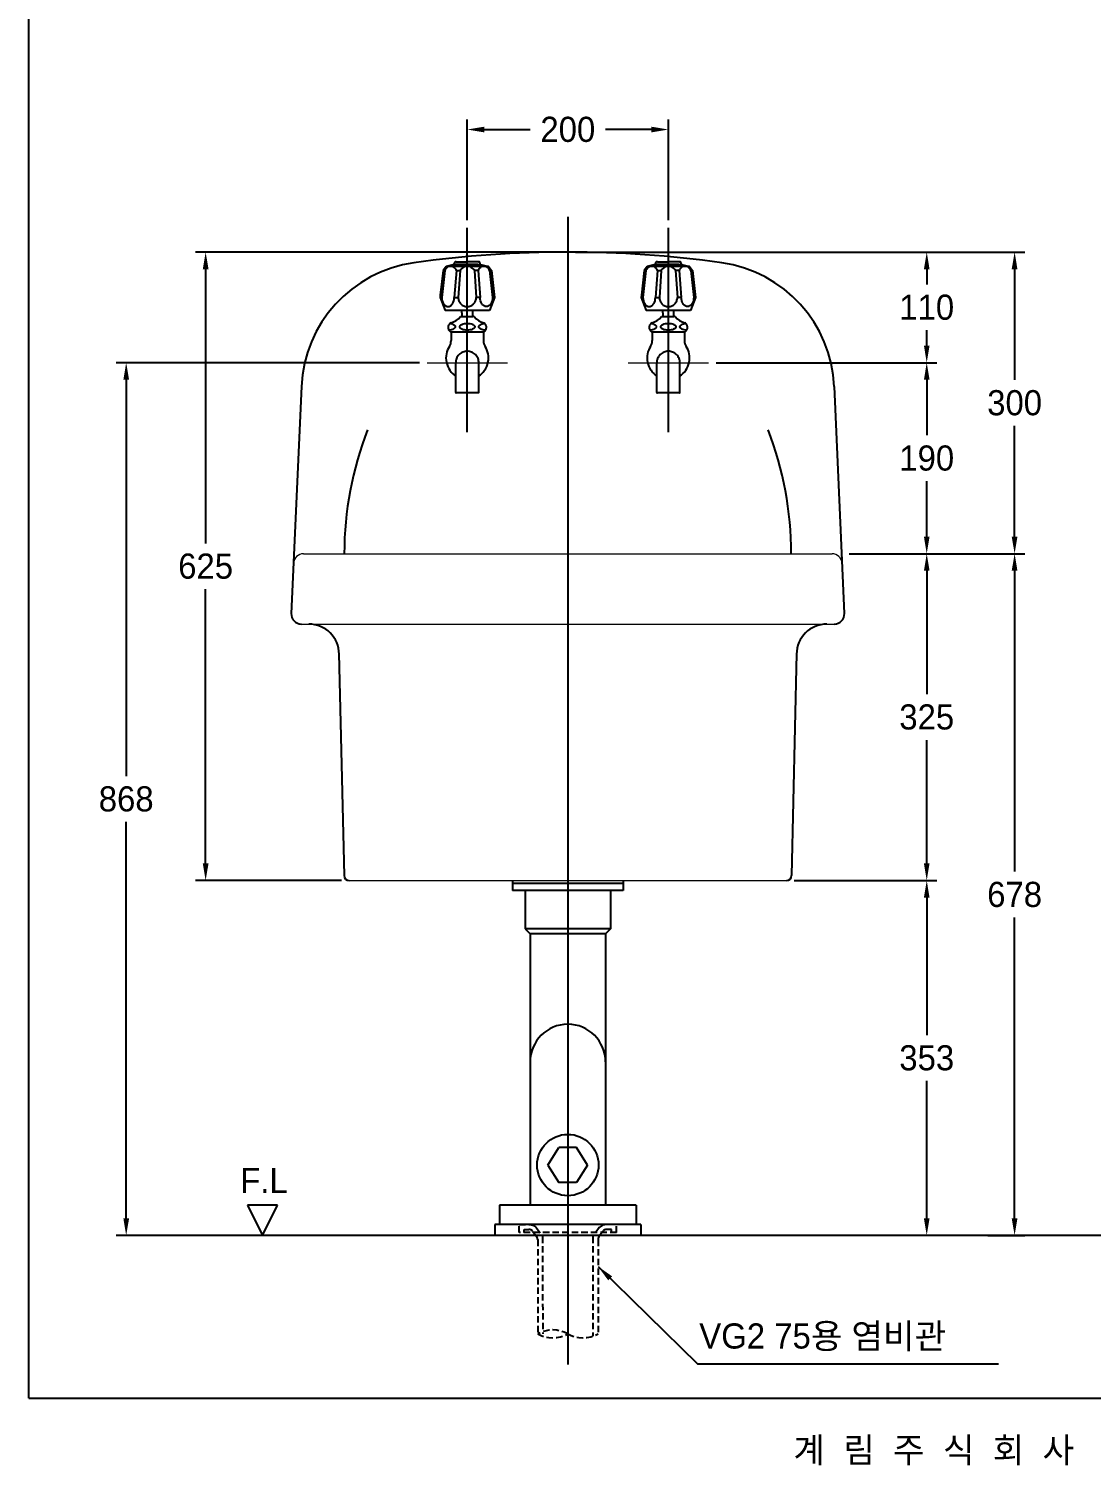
# Model space of a CAD drawing. Header units: millimetres. Extents: x 0 to 3902, y -67 to 2530.
# Drawn here: x 2102 to 3158, y -67 to 1362 of the extents above; entities that cross this region are included whole.
import ezdxf
from ezdxf.enums import TextEntityAlignment as Align
from ezdxf.lldxf.tags import DXFTag

# ---------------------------------------------------------------- set-up
doc = ezdxf.new("R2010")
doc.units = ezdxf.units.MM
doc.linetypes.add('DASHED2', pattern=[9.525, 6.35, -3.175])
for name, color, linetype in [('TEXT', 7, 'Continuous'), ('내부선 및 부속', 4, 'Continuous'), ('도각라인', 255, 'Continuous'), ('외형선', 3, 'Continuous'), ('점선', 6, 'DASHED2'), ('중심선', 1, 'DASHED'), ('치수선', 7, 'Continuous')]:
    doc.layers.add(name, color=color, linetype=linetype)
doc.styles.add('____', font='')
doc.styles.add('타이틀', font='H2GTRM.TTF', dxfattribs={"height": 25})
doc.styles.get('____').set_extended_font_data('굴림')
tags = doc.linetypes.add('DASHDOT', pattern=[70, 31, -13, 13, -13]).pattern_tags.tags
tags[10:11] = [DXFTag(74, 4), DXFTag(75, 0), DXFTag(340, '0'), DXFTag(46, 0.0), DXFTag(50, 0.0), DXFTag(44, 0.0), DXFTag(45, 0.0)]
tags[8:9] = [DXFTag(74, 4), DXFTag(75, 0), DXFTag(340, '0'), DXFTag(46, 0.0), DXFTag(50, 0.0), DXFTag(44, 0.0), DXFTag(45, 0.0)]
tags[6:7] = [DXFTag(74, 4), DXFTag(75, 0), DXFTag(340, '0'), DXFTag(46, 0.0), DXFTag(50, 0.0), DXFTag(44, 0.0), DXFTag(45, 0.0)]
tags[4:5] = [DXFTag(74, 4), DXFTag(75, 0), DXFTag(340, '0'), DXFTag(46, 0.0), DXFTag(50, 0.0), DXFTag(44, 0.0), DXFTag(45, 0.0)]
tags = doc.linetypes.add('DASHED', pattern=[25.72, 12.86, -12.86]).pattern_tags.tags
tags[6:7] = [DXFTag(74, 4), DXFTag(75, 0), DXFTag(340, '0'), DXFTag(46, 0.0), DXFTag(50, 0.0), DXFTag(44, 0.0), DXFTag(45, 0.0)]
tags[4:5] = [DXFTag(74, 4), DXFTag(75, 0), DXFTag(340, '0'), DXFTag(46, 0.0), DXFTag(50, 0.0), DXFTag(44, 0.0), DXFTag(45, 0.0)]
doc.dimstyles.new('MSADIM', dxfattribs={"dimtxt": 33, "dimasz": 17, "dimexe": 10, "dimexo": 7.5, "dimgap": 10, "dimtad": 0, "dimtih": 1, "dimtoh": 1, "dimdec": 0, "dimzin": 1, "dimdsep": 46, "dimtxsty": '____', "dimcen": 11.25, "dimadec": 0, "dimazin": 0, "dimtfac": 1, "dimtdec": 0, "dimtix": 1, "dimtmove": 0, "dimatfit": 3, "dimfxl": 0, "dimtolj": 1, "dimtzin": 1, "dimarcsym": 0})

# ---------------------------------------------------------------- blocks, each defined once
blk = doc.blocks.new('*D15')
at = {"layer": '치수선', "color": 0, "linetype": 'Continuous', "lineweight": -2}
for p, q in [((2645.2, 1139.7), (3004.6, 1139.7)), ((2994.6, 1122.7), (2994.6, 1107.6)), ((2994.6, 1046.7), (2994.6, 1061.9)), ((2785.2, 1029.7), (3004.6, 1029.7))]:
    blk.add_line(p, q, dxfattribs=at)
at = {"layer": '치수선', "color": 0, "linetype": 'Continuous'}
for points in [[(2991.8, 1122.7), (2997.4, 1122.7), (2994.6, 1139.7)], [(2991.8, 1046.7), (2997.4, 1046.7), (2994.6, 1029.7)]]:
    blk.add_solid(points, dxfattribs=at)
at = {"layer": '치수선', "color": 0, "linetype": 'Continuous', "insert": (2994.6, 1084.7), "char_height": 25, "attachment_point": 5, "style": '____'}
blk.add_mtext('\\A1;110', dxfattribs=at)
blk = doc.blocks.new('*D16')
at = {"layer": '치수선', "color": 0, "linetype": 'Continuous', "lineweight": -2}
for p, q in [((3002.1, 1029.7), (3004.6, 1029.7)), ((2994.6, 1012.7), (2994.6, 957.6)), ((2994.6, 856.7), (2994.6, 911.9)), ((2917.5, 839.7), (3004.6, 839.7))]:
    blk.add_line(p, q, dxfattribs=at)
at = {"layer": '치수선', "color": 0, "linetype": 'Continuous'}
for points in [[(2991.8, 1012.7), (2997.4, 1012.7), (2994.6, 1029.7)], [(2991.8, 856.7), (2997.4, 856.7), (2994.6, 839.7)]]:
    blk.add_solid(points, dxfattribs=at)
at = {"layer": '치수선', "color": 0, "linetype": 'Continuous', "insert": (2994.6, 934.7), "char_height": 25, "attachment_point": 5, "style": '____'}
blk.add_mtext('\\A1;190', dxfattribs=at)
blk = doc.blocks.new('*D17')
at = {"layer": '치수선', "color": 0, "linetype": 'Continuous', "lineweight": -2}
for p, q in [((3002.1, 839.7), (3004.6, 839.7)), ((2994.6, 822.7), (2994.6, 700)), ((2994.6, 531.7), (2994.6, 654.4)), ((2862.7, 514.7), (3004.6, 514.7))]:
    blk.add_line(p, q, dxfattribs=at)
at = {"layer": '치수선', "color": 0, "linetype": 'Continuous'}
for points in [[(2991.8, 822.7), (2997.4, 822.7), (2994.6, 839.7)], [(2991.8, 531.7), (2997.4, 531.7), (2994.6, 514.7)]]:
    blk.add_solid(points, dxfattribs=at)
at = {"layer": '치수선', "color": 0, "linetype": 'Continuous', "insert": (2994.6, 677.2), "char_height": 25, "attachment_point": 5, "style": '____'}
blk.add_mtext('\\A1;325', dxfattribs=at)
blk = doc.blocks.new('*D18')
at = {"layer": '치수선', "color": 0, "linetype": 'Continuous', "lineweight": -2}
for p, q in [((2630.2, 1139.7), (2267.5, 1139.7)), ((2277.5, 1122.7), (2277.5, 850)), ((2277.5, 531.7), (2277.5, 804.4)), ((2412.7, 514.7), (2267.5, 514.7))]:
    blk.add_line(p, q, dxfattribs=at)
at = {"layer": '치수선', "color": 0, "linetype": 'Continuous'}
for points in [[(2274.7, 1122.7), (2280.4, 1122.7), (2277.5, 1139.7)], [(2274.7, 531.7), (2280.4, 531.7), (2277.5, 514.7)]]:
    blk.add_solid(points, dxfattribs=at)
at = {"layer": '치수선', "color": 0, "linetype": 'Continuous', "insert": (2277.5, 827.2), "char_height": 25, "attachment_point": 5, "style": '____'}
blk.add_mtext('\\A1;625', dxfattribs=at)
blk = doc.blocks.new('*D23')
at = {"layer": '치수선', "color": 0, "linetype": 'Continuous', "lineweight": -2}
for p, q in [((2490.2, 1029.7), (2188.5, 1029.7)), ((2198.5, 1012.7), (2198.5, 618.5)), ((2198.5, 178.7), (2198.5, 572.9)), ((2326.5, 161.7), (2188.5, 161.7))]:
    blk.add_line(p, q, dxfattribs=at)
at = {"layer": '치수선', "color": 0, "linetype": 'Continuous'}
for points in [[(2195.7, 1012.7), (2201.4, 1012.7), (2198.5, 1029.7)], [(2195.7, 178.7), (2201.4, 178.7), (2198.5, 161.7)]]:
    blk.add_solid(points, dxfattribs=at)
at = {"layer": '치수선', "color": 0, "linetype": 'Continuous', "insert": (2198.5, 595.7), "char_height": 25, "attachment_point": 5, "style": '____'}
blk.add_mtext('\\A1;868', dxfattribs=at)
blk = doc.blocks.new('*D24')
at = {"layer": '치수선', "color": 0, "linetype": 'Continuous', "lineweight": -2}
for p, q in [((2645.2, 1139.7), (3092, 1139.7)), ((3082, 1122.7), (3082, 1012.5)), ((3082, 856.7), (3082, 966.9)), ((3002.1, 839.7), (3092, 839.7))]:
    blk.add_line(p, q, dxfattribs=at)
at = {"layer": '치수선', "color": 0, "linetype": 'Continuous'}
for points in [[(3079.1, 1122.7), (3084.8, 1122.7), (3082, 1139.7)], [(3079.1, 856.7), (3084.8, 856.7), (3082, 839.7)]]:
    blk.add_solid(points, dxfattribs=at)
at = {"layer": '치수선', "color": 0, "linetype": 'Continuous', "insert": (3082, 989.7), "char_height": 25, "attachment_point": 5, "style": '____'}
blk.add_mtext('\\A1;300', dxfattribs=at)
blk = doc.blocks.new('*D25')
at = {"layer": '치수선', "color": 0, "linetype": 'Continuous', "lineweight": -2}
for p, q in [((3089.5, 839.7), (3092, 839.7)), ((3082, 822.7), (3082, 523.5)), ((3082, 178.7), (3082, 477.9)), ((3055.5, 161.7), (3092, 161.7))]:
    blk.add_line(p, q, dxfattribs=at)
at = {"layer": '치수선', "color": 0, "linetype": 'Continuous'}
for points in [[(3079.1, 822.7), (3084.8, 822.7), (3082, 839.7)], [(3079.1, 178.7), (3084.8, 178.7), (3082, 161.7)]]:
    blk.add_solid(points, dxfattribs=at)
at = {"layer": '치수선', "color": 0, "linetype": 'Continuous', "insert": (3082, 500.7), "char_height": 25, "attachment_point": 5, "style": '____'}
blk.add_mtext('\\A1;678', dxfattribs=at)
blk = doc.blocks.new('*D26')
at = {"layer": '치수선', "color": 0, "linetype": 'Continuous', "lineweight": -2}
for p, q in [((3002.1, 514.7), (3004.6, 514.7)), ((2994.6, 497.7), (2994.6, 361)), ((2994.6, 178.7), (2994.6, 315.4)), ((3040.5, 161.7), (2984.6, 161.7))]:
    blk.add_line(p, q, dxfattribs=at)
at = {"layer": '치수선', "color": 0, "linetype": 'Continuous'}
for points in [[(2991.8, 497.7), (2997.4, 497.7), (2994.6, 514.7)], [(2991.8, 178.7), (2997.4, 178.7), (2994.6, 161.7)]]:
    blk.add_solid(points, dxfattribs=at)
at = {"layer": '치수선', "color": 0, "linetype": 'Continuous', "insert": (2994.6, 338.2), "char_height": 25, "attachment_point": 5, "style": '____'}
blk.add_mtext('\\A1;353', dxfattribs=at)
blk = doc.blocks.new('*D27')
at = {"layer": '치수선', "color": 0, "linetype": 'Continuous', "lineweight": -2}
for p, q in [((2537.7, 1171.3), (2537.7, 1271.6)), ((2737.7, 1171.3), (2737.7, 1271.6)), ((2554.7, 1261.6), (2600.4, 1261.6)), ((2720.7, 1261.6), (2675, 1261.6))]:
    blk.add_line(p, q, dxfattribs=at)
at = {"layer": '치수선', "color": 0, "linetype": 'Continuous'}
for points in [[(2554.7, 1264.4), (2554.7, 1258.7), (2537.7, 1261.6)], [(2720.7, 1264.4), (2720.7, 1258.7), (2737.7, 1261.6)]]:
    blk.add_solid(points, dxfattribs=at)
at = {"layer": '치수선', "color": 0, "linetype": 'Continuous', "insert": (2637.7, 1261.6), "char_height": 25, "attachment_point": 5, "style": '____'}
blk.add_mtext('\\A1;200', dxfattribs=at)

msp = doc.modelspace()

# ---------------------------------------------------------------- linework, layer by layer
at = {"layer": '내부선 및 부속', "linetype": 'Continuous'}
for p, q in [((2524.8, 1127.9), (2525.1, 1129.3)), ((2526.7, 1130), (2526.1, 1130)), ((2526.7, 1130), (2537.7, 1130)), ((2548.7, 1130), (2537.7, 1130)), ((2548.7, 1130), (2549.2, 1130)), ((2550.6, 1127.9), (2550.2, 1129.3)), ((2724.8, 1127.9), (2725.1, 1129.3)), ((2726.7, 1130), (2726.1, 1130)), ((2726.7, 1130), (2737.7, 1130)), ((2748.7, 1130), (2737.7, 1130)), ((2748.7, 1130), (2749.2, 1130)), ((2750.6, 1127.9), (2750.2, 1129.3)), ((2513.7, 1121.5), (2510.9, 1096.8)), ((2515.4, 1121.5), (2512.4, 1094.5)), ((2516.7, 1125.5), (2513.7, 1121.5)), ((2515.4, 1121.5), (2513.7, 1121.5)), ((2524.7, 1127.5), (2516.7, 1125.5)), ((2524.7, 1125.5), (2516.7, 1125.5)), ((2527.3, 1127.5), (2524.7, 1127.5)), ((2537.7, 1127.5), (2524.7, 1127.5)), ((2558.7, 1125.5), (2524.7, 1125.5)), ((2526.9, 1121.5), (2524.8, 1094.5)), ((2527.6, 1127.5), (2525, 1127.5)), ((2526.8, 1121.5), (2530.5, 1121.5)), ((2527.3, 1127.5), (2527.6, 1127.5)), ((2527.3, 1127.5), (2537.7, 1127.5)), ((2530.5, 1121.5), (2528.7, 1094.5)), ((2529.9, 1127.5), (2532.5, 1127.5)), ((2529.9, 1127.5), (2537.7, 1127.5)), ((2532.5, 1127.5), (2537.7, 1127.5)), ((2548.1, 1127.5), (2537.7, 1127.5)), ((2542.9, 1127.5), (2537.7, 1127.5)), ((2545.4, 1127.5), (2537.7, 1127.5)), ((2548.5, 1121.5), (2544.8, 1121.5)), ((2544.8, 1121.5), (2546.6, 1094.5)), ((2548.1, 1127.5), (2547.7, 1127.5)), ((2547.7, 1127.5), (2550.3, 1127.5)), ((2548.1, 1127.5), (2550.7, 1127.5)), ((2548.1, 1127.5), (2550.7, 1127.5)), ((2548.5, 1121.5), (2550.5, 1094.5)), ((2550.7, 1127.5), (2558.7, 1125.5)), ((2558.7, 1125.5), (2561.7, 1121.5)), ((2559.9, 1121.5), (2561.7, 1121.5)), ((2559.9, 1121.5), (2562.9, 1094.5)), ((2561.7, 1121.5), (2564.7, 1094.5)), ((2713.7, 1121.5), (2710.9, 1096.8)), ((2715.4, 1121.5), (2712.4, 1094.5)), ((2716.7, 1125.5), (2713.7, 1121.5)), ((2715.4, 1121.5), (2713.7, 1121.5)), ((2724.7, 1127.5), (2716.7, 1125.5)), ((2724.7, 1125.5), (2716.7, 1125.5)), ((2727.3, 1127.5), (2724.7, 1127.5)), ((2737.7, 1127.5), (2724.7, 1127.5)), ((2758.7, 1125.5), (2724.7, 1125.5)), ((2726.9, 1121.5), (2724.8, 1094.5)), ((2727.6, 1127.5), (2725, 1127.5)), ((2726.8, 1121.5), (2730.5, 1121.5)), ((2727.3, 1127.5), (2727.6, 1127.5)), ((2727.3, 1127.5), (2737.7, 1127.5)), ((2730.5, 1121.5), (2728.7, 1094.5)), ((2729.9, 1127.5), (2732.5, 1127.5)), ((2729.9, 1127.5), (2737.7, 1127.5)), ((2732.5, 1127.5), (2737.7, 1127.5)), ((2748.1, 1127.5), (2737.7, 1127.5)), ((2742.9, 1127.5), (2737.7, 1127.5)), ((2745.4, 1127.5), (2737.7, 1127.5)), ((2748.5, 1121.5), (2744.8, 1121.5)), ((2744.8, 1121.5), (2746.6, 1094.5)), ((2748.1, 1127.5), (2747.7, 1127.5)), ((2747.7, 1127.5), (2750.3, 1127.5)), ((2748.1, 1127.5), (2750.7, 1127.5)), ((2748.1, 1127.5), (2750.7, 1127.5)), ((2748.5, 1121.5), (2750.5, 1094.5)), ((2750.7, 1127.5), (2758.7, 1125.5)), ((2758.7, 1125.5), (2761.7, 1121.5)), ((2759.9, 1121.5), (2761.7, 1121.5)), ((2759.9, 1121.5), (2762.9, 1094.5)), ((2761.7, 1121.5), (2764.7, 1094.5)), ((2510.9, 1096.8), (2510.7, 1094.5)), ((2512.4, 1094.5), (2510.7, 1094.5)), ((2510.7, 1094.5), (2515.7, 1081.5)), ((2524.8, 1094.5), (2528.7, 1094.5)), ((2550.5, 1094.5), (2546.6, 1094.5)), ((2564.7, 1094.5), (2559.7, 1081.5)), ((2562.9, 1094.5), (2564.7, 1094.5)), ((2710.9, 1096.8), (2710.7, 1094.5)), ((2712.4, 1094.5), (2710.7, 1094.5)), ((2710.7, 1094.5), (2715.7, 1081.5)), ((2724.8, 1094.5), (2728.7, 1094.5)), ((2750.5, 1094.5), (2746.6, 1094.5)), ((2764.7, 1094.5), (2759.7, 1081.5)), ((2762.9, 1094.5), (2764.7, 1094.5)), ((2537.7, 1081.5), (2515.7, 1081.5)), ((2530.9, 1075.5), (2531.9, 1075.5)), ((2531.9, 1075.5), (2532.2, 1075.5)), ((2532.2, 1079.3), (2532.2, 1081.5)), ((2532.2, 1079.3), (2532.2, 1075.5)), ((2532.2, 1075.5), (2543.2, 1075.5)), ((2559.7, 1081.5), (2537.7, 1081.5)), ((2543.2, 1075.5), (2543.2, 1081.5)), ((2543.4, 1075.5), (2543.2, 1075.5)), ((2544.4, 1075.5), (2543.4, 1075.5)), ((2737.7, 1081.5), (2715.7, 1081.5)), ((2730.9, 1075.5), (2731.9, 1075.5)), ((2731.9, 1075.5), (2732.2, 1075.5)), ((2732.2, 1079.3), (2732.2, 1081.5)), ((2732.2, 1079.3), (2732.2, 1075.5)), ((2732.2, 1075.5), (2743.2, 1075.5)), ((2759.7, 1081.5), (2737.7, 1081.5)), ((2743.2, 1075.5), (2743.2, 1081.5)), ((2743.4, 1075.5), (2743.2, 1075.5)), ((2744.4, 1075.5), (2743.4, 1075.5)), ((2520.9, 1060.5), (2554.4, 1060.5)), ((2521.7, 1060.5), (2521.7, 1051.7)), ((2553.7, 1060.5), (2553.7, 1051.7)), ((2720.9, 1060.5), (2754.4, 1060.5)), ((2721.7, 1060.5), (2721.7, 1051.7)), ((2753.7, 1060.5), (2753.7, 1051.7)), ((2526.2, 1000.2), (2526.2, 1029.6)), ((2549.2, 1000.2), (2549.2, 1029.6)), ((2726.2, 1000.2), (2726.2, 1029.6)), ((2749.2, 1000.2), (2749.2, 1029.6)), ((2548.7, 999.7), (2526.7, 999.7)), ((2748.7, 999.7), (2726.7, 999.7)), ((2582.7, 514.7), (2582.7, 504.7)), ((2692.7, 514.7), (2692.7, 504.7)), ((2692.7, 511.7), (2582.7, 511.7)), ((2692.7, 504.7), (2582.7, 504.7)), ((2595.2, 504.7), (2595.2, 466.7)), ((2680.2, 504.7), (2680.2, 466.7)), ((2680.2, 466.7), (2595.2, 466.7)), ((2595.2, 466.7), (2600.2, 461.7)), ((2600.2, 461.7), (2600.2, 191.7)), ((2675.2, 461.7), (2600.2, 461.7)), ((2680.2, 466.7), (2675.2, 461.7)), ((2675.2, 461.7), (2675.2, 191.7)), ((2617.9, 231.7), (2628.9, 249.2)), ((2646.4, 249.2), (2628.9, 249.2)), ((2657.4, 231.7), (2646.4, 249.2)), ((2617.9, 231.7), (2628.9, 214.2)), ((2657.4, 231.7), (2646.4, 214.2)), ((2646.4, 214.2), (2628.9, 214.2)), ((2705.7, 191.7), (2569.7, 191.7)), ((2569.7, 191.7), (2569.7, 172.7)), ((2705.7, 191.7), (2705.7, 172.7)), ((2710.2, 172.7), (2565.2, 172.7)), ((2565.2, 172.7), (2565.2, 161.7)), ((2710.2, 172.7), (2710.2, 161.7))]:
    msp.add_line(p, q, dxfattribs=at)
at = {"layer": '내부선 및 부속', "lineweight": 18}
for p, q in [((2374.9, 839.7), (2900.4, 839.7)), ((2372.7, 769.7), (2902.7, 769.7))]:
    msp.add_line(p, q, dxfattribs=at)
at = {"layer": '내부선 및 부속', "linetype": 'Continuous', "flags": 128}
for points in [[(2526.1, 1130), (2525.9, 1130), (2525.8, 1130), (2525.6, 1129.9), (2525.5, 1129.8), (2525.4, 1129.7), (2525.3, 1129.6), (2525.2, 1129.4), (2525.1, 1129.3)], [(2550.2, 1129.3), (2550.1, 1129.4), (2550.1, 1129.6), (2550, 1129.7), (2549.8, 1129.8), (2549.7, 1129.9), (2549.5, 1130), (2549.4, 1130), (2549.2, 1130)], [(2726.1, 1130), (2725.9, 1130), (2725.8, 1130), (2725.6, 1129.9), (2725.5, 1129.8), (2725.4, 1129.7), (2725.3, 1129.6), (2725.2, 1129.4), (2725.1, 1129.3)], [(2750.2, 1129.3), (2750.1, 1129.4), (2750.1, 1129.6), (2750, 1129.7), (2749.8, 1129.8), (2749.7, 1129.9), (2749.5, 1130), (2749.4, 1130), (2749.2, 1130)], [(2526.9, 1121.5), (2526.5, 1122.3), (2526, 1123.1), (2525.4, 1123.8), (2524.6, 1124.4), (2523.8, 1124.9), (2522.9, 1125.2), (2522, 1125.4), (2521.1, 1125.5), (2520.2, 1125.4), (2519.3, 1125.2), (2518.5, 1124.9), (2517.6, 1124.4), (2516.9, 1123.8), (2516.3, 1123.1), (2515.8, 1122.3), (2515.4, 1121.5)], [(2524.8, 1127.9), (2524.8, 1127.9), (2524.7, 1127.8), (2524.7, 1127.8), (2524.8, 1127.7), (2524.8, 1127.7), (2524.8, 1127.7), (2524.8, 1127.7), (2524.8, 1127.6), (2524.8, 1127.6), (2524.9, 1127.6), (2524.9, 1127.6), (2524.9, 1127.5), (2524.9, 1127.5), (2525, 1127.5), (2525, 1127.5), (2525, 1127.5)], [(2544.8, 1121.5), (2544.2, 1122.4), (2543.5, 1123.1), (2542.7, 1123.8), (2541.7, 1124.4), (2540.8, 1124.9), (2539.7, 1125.2), (2538.7, 1125.4), (2537.7, 1125.5), (2536.6, 1125.4), (2535.6, 1125.2), (2534.6, 1124.9), (2533.6, 1124.4), (2532.7, 1123.8), (2531.8, 1123.1), (2531.1, 1122.4), (2530.5, 1121.5)], [(2559.9, 1121.5), (2559.6, 1122.3), (2559.1, 1123.1), (2558.4, 1123.8), (2557.7, 1124.4), (2556.9, 1124.9), (2556, 1125.2), (2555.1, 1125.4), (2554.2, 1125.5), (2553.3, 1125.4), (2552.4, 1125.2), (2551.5, 1124.9), (2550.7, 1124.4), (2550, 1123.8), (2549.3, 1123.1), (2548.8, 1122.3), (2548.5, 1121.5)], [(2550.3, 1127.5), (2550.3, 1127.5), (2550.3, 1127.5), (2550.4, 1127.5), (2550.4, 1127.5), (2550.4, 1127.6), (2550.5, 1127.6), (2550.5, 1127.6), (2550.5, 1127.6), (2550.5, 1127.7), (2550.5, 1127.7), (2550.6, 1127.7), (2550.6, 1127.7), (2550.6, 1127.8), (2550.6, 1127.8), (2550.6, 1127.9), (2550.6, 1127.9)], [(2726.9, 1121.5), (2726.5, 1122.3), (2726, 1123.1), (2725.4, 1123.8), (2724.6, 1124.4), (2723.8, 1124.9), (2722.9, 1125.2), (2722, 1125.4), (2721.1, 1125.5), (2720.2, 1125.4), (2719.3, 1125.2), (2718.5, 1124.9), (2717.6, 1124.4), (2716.9, 1123.8), (2716.3, 1123.1), (2715.8, 1122.3), (2715.4, 1121.5)], [(2724.8, 1127.9), (2724.8, 1127.9), (2724.7, 1127.8), (2724.7, 1127.8), (2724.8, 1127.7), (2724.8, 1127.7), (2724.8, 1127.7), (2724.8, 1127.7), (2724.8, 1127.6), (2724.8, 1127.6), (2724.9, 1127.6), (2724.9, 1127.6), (2724.9, 1127.5), (2724.9, 1127.5), (2725, 1127.5), (2725, 1127.5), (2725, 1127.5)], [(2744.8, 1121.5), (2744.2, 1122.4), (2743.5, 1123.1), (2742.7, 1123.8), (2741.7, 1124.4), (2740.8, 1124.9), (2739.7, 1125.2), (2738.7, 1125.4), (2737.7, 1125.5), (2736.6, 1125.4), (2735.6, 1125.2), (2734.6, 1124.9), (2733.6, 1124.4), (2732.7, 1123.8), (2731.8, 1123.1), (2731.1, 1122.4), (2730.5, 1121.5)], [(2759.9, 1121.5), (2759.6, 1122.3), (2759.1, 1123.1), (2758.4, 1123.8), (2757.7, 1124.4), (2756.9, 1124.9), (2756, 1125.2), (2755.1, 1125.4), (2754.2, 1125.5), (2753.3, 1125.4), (2752.4, 1125.2), (2751.5, 1124.9), (2750.7, 1124.4), (2750, 1123.8), (2749.3, 1123.1), (2748.8, 1122.3), (2748.5, 1121.5)], [(2750.3, 1127.5), (2750.3, 1127.5), (2750.3, 1127.5), (2750.4, 1127.5), (2750.4, 1127.5), (2750.4, 1127.6), (2750.5, 1127.6), (2750.5, 1127.6), (2750.5, 1127.6), (2750.5, 1127.7), (2750.5, 1127.7), (2750.6, 1127.7), (2750.6, 1127.7), (2750.6, 1127.8), (2750.6, 1127.8), (2750.6, 1127.9), (2750.6, 1127.9)], [(2512.4, 1094.5), (2512.5, 1092.9), (2512.8, 1091.2), (2513.4, 1089.6), (2513.8, 1088.8), (2514.2, 1088.1), (2514.7, 1087.5), (2515.2, 1087), (2515.7, 1086.5), (2516.3, 1086.1), (2516.9, 1085.8), (2517.5, 1085.6), (2518, 1085.5), (2518.6, 1085.5), (2519.1, 1085.5), (2519.7, 1085.6), (2520.3, 1085.8), (2520.9, 1086.1), (2521.4, 1086.5), (2522, 1086.9), (2522.5, 1087.5), (2523, 1088.1), (2523.4, 1088.8), (2523.8, 1089.6), (2524.4, 1091.2), (2524.7, 1092.9), (2524.8, 1094.5)], [(2528.7, 1094.5), (2528.7, 1093.6), (2528.9, 1092.8), (2529.1, 1091.9), (2529.4, 1091.1), (2529.7, 1090.2), (2530.2, 1089.5), (2530.7, 1088.8), (2531.3, 1088.1), (2531.9, 1087.5), (2532.6, 1087), (2533.4, 1086.5), (2534.2, 1086.2), (2535.1, 1085.9), (2535.9, 1085.6), (2536.8, 1085.5), (2537.7, 1085.5), (2538.5, 1085.5), (2539.4, 1085.6), (2540.3, 1085.9), (2541.1, 1086.2), (2541.9, 1086.5), (2542.7, 1087), (2543.4, 1087.5), (2544, 1088.1), (2544.6, 1088.8), (2545.1, 1089.5), (2545.6, 1090.2), (2546, 1091.1), (2546.2, 1091.9), (2546.5, 1092.8), (2546.6, 1093.6), (2546.6, 1094.5)], [(2562.9, 1094.5), (2562.8, 1092.9), (2562.5, 1091.2), (2561.9, 1089.6), (2561.5, 1088.8), (2561.1, 1088.1), (2560.6, 1087.5), (2560.1, 1086.9), (2559.6, 1086.5), (2559, 1086.1), (2558.4, 1085.8), (2557.9, 1085.6), (2557.3, 1085.5), (2556.7, 1085.5), (2556.2, 1085.5), (2555.6, 1085.6), (2555, 1085.8), (2554.4, 1086.1), (2553.9, 1086.5), (2553.3, 1086.9), (2552.8, 1087.5), (2552.3, 1088.1), (2551.9, 1088.8), (2551.5, 1089.6), (2551, 1091.2), (2550.6, 1092.9), (2550.5, 1094.5)], [(2712.4, 1094.5), (2712.5, 1092.9), (2712.8, 1091.2), (2713.4, 1089.6), (2713.8, 1088.8), (2714.2, 1088.1), (2714.7, 1087.5), (2715.2, 1087), (2715.7, 1086.5), (2716.3, 1086.1), (2716.9, 1085.8), (2717.5, 1085.6), (2718, 1085.5), (2718.6, 1085.5), (2719.1, 1085.5), (2719.7, 1085.6), (2720.3, 1085.8), (2720.9, 1086.1), (2721.4, 1086.5), (2722, 1086.9), (2722.5, 1087.5), (2723, 1088.1), (2723.4, 1088.8), (2723.8, 1089.6), (2724.4, 1091.2), (2724.7, 1092.9), (2724.8, 1094.5)], [(2728.7, 1094.5), (2728.7, 1093.6), (2728.9, 1092.8), (2729.1, 1091.9), (2729.4, 1091.1), (2729.7, 1090.2), (2730.2, 1089.5), (2730.7, 1088.8), (2731.3, 1088.1), (2731.9, 1087.5), (2732.6, 1087), (2733.4, 1086.5), (2734.2, 1086.2), (2735.1, 1085.9), (2735.9, 1085.6), (2736.8, 1085.5), (2737.7, 1085.5), (2738.5, 1085.5), (2739.4, 1085.6), (2740.3, 1085.9), (2741.1, 1086.2), (2741.9, 1086.5), (2742.7, 1087), (2743.4, 1087.5), (2744, 1088.1), (2744.6, 1088.8), (2745.1, 1089.5), (2745.6, 1090.2), (2746, 1091.1), (2746.2, 1091.9), (2746.5, 1092.8), (2746.6, 1093.6), (2746.6, 1094.5)], [(2762.9, 1094.5), (2762.8, 1092.9), (2762.5, 1091.2), (2761.9, 1089.6), (2761.5, 1088.8), (2761.1, 1088.1), (2760.6, 1087.5), (2760.1, 1086.9), (2759.6, 1086.5), (2759, 1086.1), (2758.4, 1085.8), (2757.9, 1085.6), (2757.3, 1085.5), (2756.7, 1085.5), (2756.2, 1085.5), (2755.6, 1085.6), (2755, 1085.8), (2754.4, 1086.1), (2753.9, 1086.5), (2753.3, 1086.9), (2752.8, 1087.5), (2752.3, 1088.1), (2751.9, 1088.8), (2751.5, 1089.6), (2751, 1091.2), (2750.6, 1092.9), (2750.5, 1094.5)], [(2521.3, 1069.2), (2524, 1070.2), (2526.6, 1071.6), (2528.9, 1073.4), (2530.9, 1075.5)], [(2544.4, 1075.5), (2546.4, 1073.4), (2548.7, 1071.6), (2551.3, 1070.2), (2554, 1069.2)], [(2721.3, 1069.2), (2724, 1070.2), (2726.6, 1071.6), (2728.9, 1073.4), (2730.9, 1075.5)], [(2744.4, 1075.5), (2746.4, 1073.4), (2748.7, 1071.6), (2751.3, 1070.2), (2754, 1069.2)], [(2521.3, 1069.2), (2520.7, 1068.9), (2520.2, 1068.5), (2519.8, 1068), (2519.4, 1067.5), (2519, 1066.9), (2518.8, 1066.3), (2518.6, 1065.6), (2518.6, 1065), (2518.6, 1064.3), (2518.7, 1063.7), (2518.9, 1063.1), (2519.1, 1062.4), (2519.5, 1061.9), (2519.9, 1061.3), (2520.4, 1060.9), (2520.9, 1060.5)], [(2520.5, 1068.7), (2521.6, 1068.5), (2522.6, 1068.2), (2523.6, 1067.8), (2524.4, 1067.4), (2524.7, 1067.2), (2525, 1066.9), (2525.2, 1066.7), (2525.4, 1066.4), (2525.6, 1066.2), (2525.7, 1065.9), (2525.7, 1065.7), (2525.8, 1065.4), (2525.7, 1065.1), (2525.7, 1064.9), (2525.5, 1064.6), (2525.3, 1064.3), (2525.1, 1064), (2524.8, 1063.7), (2524.4, 1063.4), (2524, 1063.2), (2523, 1062.7), (2521.9, 1062.4), (2520.6, 1062.1), (2519.4, 1062)], [(2545.1, 1065.4), (2545.1, 1065.3), (2545.1, 1065.1), (2545.1, 1064.9), (2545, 1064.8), (2544.9, 1064.5), (2544.6, 1064.1), (2544.3, 1063.8), (2543.9, 1063.5), (2543.5, 1063.2), (2542.9, 1063), (2541.8, 1062.5), (2540.4, 1062.2), (2539, 1062), (2536.3, 1062), (2534.9, 1062.2), (2533.6, 1062.5), (2532.4, 1063), (2531.8, 1063.2), (2531.4, 1063.5), (2531, 1063.8), (2530.7, 1064.1), (2530.5, 1064.5), (2530.3, 1064.8), (2530.2, 1064.9), (2530.2, 1065.1), (2530.2, 1065.3), (2530.2, 1065.4), (2530.2, 1065.6), (2530.2, 1065.7), (2530.2, 1065.9), (2530.3, 1066), (2530.5, 1066.4), (2530.7, 1066.7), (2531, 1067), (2531.4, 1067.3), (2531.8, 1067.6), (2532.4, 1067.8), (2533.6, 1068.3), (2534.9, 1068.6), (2536.3, 1068.8), (2539, 1068.8), (2540.4, 1068.6), (2541.8, 1068.3), (2542.9, 1067.8), (2543.5, 1067.6), (2543.9, 1067.3), (2544.3, 1067), (2544.6, 1066.7), (2544.9, 1066.4), (2545, 1066), (2545.1, 1065.9), (2545.1, 1065.7), (2545.1, 1065.6), (2545.1, 1065.4)], [(2555.9, 1062), (2554.6, 1062.1), (2553.3, 1062.3), (2552.1, 1062.7), (2551.1, 1063.1), (2550.7, 1063.4), (2550.3, 1063.7), (2549.9, 1063.9), (2549.7, 1064.2), (2549.5, 1064.5), (2549.3, 1064.8), (2549.3, 1065), (2549.2, 1065.1), (2549.2, 1065.3), (2549.2, 1065.4), (2549.2, 1065.7), (2549.3, 1065.9), (2549.4, 1066.2), (2549.6, 1066.5), (2549.8, 1066.7), (2550, 1067), (2550.3, 1067.2), (2550.7, 1067.5), (2551.6, 1067.9), (2552.6, 1068.3), (2553.6, 1068.6), (2554.8, 1068.7)], [(2554.4, 1060.5), (2554.9, 1060.9), (2555.4, 1061.3), (2555.8, 1061.9), (2556.2, 1062.4), (2556.5, 1063.1), (2556.6, 1063.7), (2556.7, 1064.3), (2556.8, 1065), (2556.7, 1065.6), (2556.5, 1066.3), (2556.3, 1066.9), (2556, 1067.5), (2555.6, 1068), (2555.1, 1068.5), (2554.6, 1068.9), (2554, 1069.2)], [(2721.3, 1069.2), (2720.7, 1068.9), (2720.2, 1068.5), (2719.8, 1068), (2719.4, 1067.5), (2719, 1066.9), (2718.8, 1066.3), (2718.6, 1065.6), (2718.6, 1065), (2718.6, 1064.3), (2718.7, 1063.7), (2718.9, 1063.1), (2719.1, 1062.4), (2719.5, 1061.9), (2719.9, 1061.3), (2720.4, 1060.9), (2720.9, 1060.5)], [(2720.5, 1068.7), (2721.6, 1068.5), (2722.6, 1068.2), (2723.6, 1067.8), (2724.4, 1067.4), (2724.7, 1067.2), (2725, 1066.9), (2725.2, 1066.7), (2725.4, 1066.4), (2725.6, 1066.2), (2725.7, 1065.9), (2725.7, 1065.7), (2725.8, 1065.4), (2725.7, 1065.1), (2725.7, 1064.9), (2725.5, 1064.6), (2725.3, 1064.3), (2725.1, 1064), (2724.8, 1063.7), (2724.4, 1063.4), (2724, 1063.2), (2723, 1062.7), (2721.9, 1062.4), (2720.6, 1062.1), (2719.4, 1062)], [(2745.1, 1065.4), (2745.1, 1065.3), (2745.1, 1065.1), (2745.1, 1064.9), (2745, 1064.8), (2744.9, 1064.5), (2744.6, 1064.1), (2744.3, 1063.8), (2743.9, 1063.5), (2743.5, 1063.2), (2742.9, 1063), (2741.8, 1062.5), (2740.4, 1062.2), (2739, 1062), (2736.3, 1062), (2734.9, 1062.2), (2733.6, 1062.5), (2732.4, 1063), (2731.8, 1063.2), (2731.4, 1063.5), (2731, 1063.8), (2730.7, 1064.1), (2730.5, 1064.5), (2730.3, 1064.8), (2730.2, 1064.9), (2730.2, 1065.1), (2730.2, 1065.3), (2730.2, 1065.4), (2730.2, 1065.6), (2730.2, 1065.7), (2730.2, 1065.9), (2730.3, 1066), (2730.5, 1066.4), (2730.7, 1066.7), (2731, 1067), (2731.4, 1067.3), (2731.8, 1067.6), (2732.4, 1067.8), (2733.6, 1068.3), (2734.9, 1068.6), (2736.3, 1068.8), (2739, 1068.8), (2740.4, 1068.6), (2741.8, 1068.3), (2742.9, 1067.8), (2743.5, 1067.6), (2743.9, 1067.3), (2744.3, 1067), (2744.6, 1066.7), (2744.9, 1066.4), (2745, 1066), (2745.1, 1065.9), (2745.1, 1065.7), (2745.1, 1065.6), (2745.1, 1065.4)], [(2755.9, 1062), (2754.6, 1062.1), (2753.3, 1062.3), (2752.1, 1062.7), (2751.1, 1063.1), (2750.7, 1063.4), (2750.3, 1063.7), (2749.9, 1063.9), (2749.7, 1064.2), (2749.5, 1064.5), (2749.3, 1064.8), (2749.3, 1065), (2749.2, 1065.1), (2749.2, 1065.3), (2749.2, 1065.4), (2749.2, 1065.7), (2749.3, 1065.9), (2749.4, 1066.2), (2749.6, 1066.5), (2749.8, 1066.7), (2750, 1067), (2750.3, 1067.2), (2750.7, 1067.5), (2751.6, 1067.9), (2752.6, 1068.3), (2753.6, 1068.6), (2754.8, 1068.7)], [(2754.4, 1060.5), (2754.9, 1060.9), (2755.4, 1061.3), (2755.8, 1061.9), (2756.2, 1062.4), (2756.5, 1063.1), (2756.6, 1063.7), (2756.7, 1064.3), (2756.8, 1065), (2756.7, 1065.6), (2756.5, 1066.3), (2756.3, 1066.9), (2756, 1067.5), (2755.6, 1068), (2755.1, 1068.5), (2754.6, 1068.9), (2754, 1069.2)], [(2519.9, 1045.8), (2518.9, 1044.1), (2518.1, 1042.4), (2517.4, 1040.5), (2516.9, 1038.5), (2516.6, 1036.4), (2516.5, 1034.2), (2516.7, 1032.1), (2517, 1029.9), (2517.6, 1027.8), (2518.3, 1025.8), (2519.3, 1023.9), (2520.5, 1022.1), (2521.7, 1020.4), (2523.1, 1019), (2524.6, 1017.7), (2526.2, 1016.6)], [(2519.9, 1045.8), (2520.7, 1047.1), (2521.2, 1048.6), (2521.5, 1050.2), (2521.7, 1051.7)], [(2549.2, 1016.6), (2550.7, 1017.7), (2552.2, 1019), (2553.6, 1020.4), (2554.9, 1022.1), (2556, 1023.9), (2557, 1025.8), (2557.7, 1027.8), (2558.3, 1029.9), (2558.7, 1032.1), (2558.8, 1034.2), (2558.7, 1036.4), (2558.4, 1038.5), (2557.9, 1040.5), (2557.2, 1042.4), (2556.4, 1044.1), (2555.4, 1045.8)], [(2553.7, 1051.7), (2553.8, 1050.2), (2554.1, 1048.6), (2554.7, 1047.1), (2555.4, 1045.8)], [(2719.9, 1045.8), (2718.9, 1044.1), (2718.1, 1042.4), (2717.4, 1040.5), (2716.9, 1038.5), (2716.6, 1036.4), (2716.5, 1034.2), (2716.7, 1032.1), (2717, 1029.9), (2717.6, 1027.8), (2718.3, 1025.8), (2719.3, 1023.9), (2720.5, 1022.1), (2721.7, 1020.4), (2723.1, 1019), (2724.6, 1017.7), (2726.2, 1016.6)], [(2719.9, 1045.8), (2720.7, 1047.1), (2721.2, 1048.6), (2721.5, 1050.2), (2721.7, 1051.7)], [(2749.2, 1016.6), (2750.7, 1017.7), (2752.2, 1019), (2753.6, 1020.4), (2754.9, 1022.1), (2756, 1023.9), (2757, 1025.8), (2757.7, 1027.8), (2758.3, 1029.9), (2758.7, 1032.1), (2758.8, 1034.2), (2758.7, 1036.4), (2758.4, 1038.5), (2757.9, 1040.5), (2757.2, 1042.4), (2756.4, 1044.1), (2755.4, 1045.8)], [(2753.7, 1051.7), (2753.8, 1050.2), (2754.1, 1048.6), (2754.7, 1047.1), (2755.4, 1045.8)], [(2549.2, 1029.6), (2549.1, 1030.6), (2549, 1031.6), (2548.7, 1032.7), (2548.4, 1033.8), (2547.9, 1034.8), (2547.3, 1035.8), (2546.6, 1036.8), (2545.8, 1037.7), (2544.9, 1038.5), (2544, 1039.2), (2542.9, 1039.8), (2541.9, 1040.2), (2540.8, 1040.6), (2539.8, 1040.9), (2538.7, 1041), (2537.7, 1041.1), (2536.6, 1041), (2535.6, 1040.9), (2534.5, 1040.6), (2533.4, 1040.2), (2532.4, 1039.8), (2531.4, 1039.2), (2530.4, 1038.5), (2529.5, 1037.7), (2528.7, 1036.8), (2528, 1035.8), (2527.4, 1034.8), (2527, 1033.8), (2526.6, 1032.7), (2526.3, 1031.6), (2526.2, 1030.6), (2526.2, 1029.6)], [(2749.2, 1029.6), (2749.1, 1030.6), (2749, 1031.6), (2748.7, 1032.7), (2748.4, 1033.8), (2747.9, 1034.8), (2747.3, 1035.8), (2746.6, 1036.8), (2745.8, 1037.7), (2744.9, 1038.5), (2744, 1039.2), (2742.9, 1039.8), (2741.9, 1040.2), (2740.8, 1040.6), (2739.8, 1040.9), (2738.7, 1041), (2737.7, 1041.1), (2736.6, 1041), (2735.6, 1040.9), (2734.5, 1040.6), (2733.4, 1040.2), (2732.4, 1039.8), (2731.4, 1039.2), (2730.4, 1038.5), (2729.5, 1037.7), (2728.7, 1036.8), (2728, 1035.8), (2727.4, 1034.8), (2727, 1033.8), (2726.6, 1032.7), (2726.3, 1031.6), (2726.2, 1030.6), (2726.2, 1029.6)], [(2526.2, 1000.2), (2526.2, 1000.2), (2526.2, 1000.1), (2526.2, 1000.1), (2526.2, 1000), (2526.2, 1000), (2526.2, 999.9), (2526.3, 999.9), (2526.3, 999.9), (2526.3, 999.8), (2526.4, 999.8), (2526.4, 999.8), (2526.5, 999.7), (2526.5, 999.7), (2526.6, 999.7), (2526.6, 999.7), (2526.7, 999.7)], [(2548.7, 999.7), (2548.7, 999.7), (2548.7, 999.7), (2548.8, 999.7), (2548.8, 999.7), (2548.9, 999.8), (2548.9, 999.8), (2549, 999.8), (2549, 999.9), (2549, 999.9), (2549.1, 999.9), (2549.1, 1000), (2549.1, 1000), (2549.1, 1000.1), (2549.1, 1000.1), (2549.2, 1000.2), (2549.2, 1000.2)], [(2726.2, 1000.2), (2726.2, 1000.2), (2726.2, 1000.1), (2726.2, 1000.1), (2726.2, 1000), (2726.2, 1000), (2726.2, 999.9), (2726.3, 999.9), (2726.3, 999.9), (2726.3, 999.8), (2726.4, 999.8), (2726.4, 999.8), (2726.5, 999.7), (2726.5, 999.7), (2726.6, 999.7), (2726.6, 999.7), (2726.7, 999.7)], [(2748.7, 999.7), (2748.7, 999.7), (2748.7, 999.7), (2748.8, 999.7), (2748.8, 999.7), (2748.9, 999.8), (2748.9, 999.8), (2749, 999.8), (2749, 999.9), (2749, 999.9), (2749.1, 999.9), (2749.1, 1000), (2749.1, 1000), (2749.1, 1000.1), (2749.1, 1000.1), (2749.2, 1000.2), (2749.2, 1000.2)]]:
    msp.add_lwpolyline(points, dxfattribs=at)
at = {"layer": '내부선 및 부속', "linetype": 'Continuous'}
msp.add_circle((2637.7, 231.7), 30.5, dxfattribs=at)
at = {"layer": '내부선 및 부속'}
for centre, start, end in [((2755.4, 839.7), 158.7573, 180), ((2519.9, 839.7), 0, 21.2427)]:
    msp.add_arc(centre, 340, start, end, dxfattribs=at)
at = {"layer": '내부선 및 부속', "lineweight": 18}
for centre, start, end in [((2374.9, 829.7), 90, 177.4352), ((2900.4, 829.7), 2.5648, 90)]:
    msp.add_arc(centre, 10, start, end, dxfattribs=at)
at = {"layer": '내부선 및 부속', "linetype": 'Continuous'}
msp.add_arc((2637.7, 334.2), 37.5, 360, 180, dxfattribs=at)
at = {"layer": '도각라인', "color": 7}
for q in [(2101.6, 2530), (3901.6, 0)]:
    msp.add_line((2101.6, 0), q, dxfattribs=at)
at = {"layer": '외형선'}
for p, q in [((2372.8, 1006.1), (2362.7, 780.2)), ((2902.5, 1006.1), (2912.6, 780.2)), ((2410.1, 740.4), (2415.2, 519.6)), ((2865.2, 740.4), (2860.2, 519.6)), ((3690.4, 161.7), (2244.7, 161.7))]:
    msp.add_line(p, q, dxfattribs=at)
at = {"layer": '외형선', "lineweight": 18}
for p, q in [((2410.2, 739.7), (2410.2, 740)), ((2865.2, 739.7), (2865.2, 740)), ((2415.2, 519.7), (2415.2, 519.7)), ((2420.2, 514.7), (2855.2, 514.7)), ((2860.2, 519.7), (2860.2, 519.7))]:
    msp.add_line(p, q, dxfattribs=at)
at = {"layer": '외형선', "linetype": 'Continuous'}
for p, q in [((2349, 191.7), (2319, 191.7)), ((2319, 191.7), (2334, 161.7)), ((2334, 161.7), (2349, 191.7))]:
    msp.add_line(p, q, dxfattribs=at)
at = {"layer": '외형선'}
for centre, radius, start, end in [((2502.7, 1000.3), 130, 98.0001, 177.4352), ((2637.7, 39.7), 1100, 81.9999, 98.0001), ((2772.7, 1000.3), 130, 2.5648, 81.9999), ((2372.7, 779.7), 10, 177.4352, 270), ((2902.7, 779.7), 10, 270, 2.5648), ((2380.2, 739.7), 30, 0, 90), ((2895.2, 739.7), 30, 90, 180), ((2420.2, 519.7), 5, 180, 270), ((2855.2, 519.7), 5, 270, 0)]:
    msp.add_arc(centre, radius, start, end, dxfattribs=at)
at = {"layer": '점선'}
for p, q in [((2589.3, 164.7), (2589.3, 172.7)), ((2589.3, 172.7), (2598.9, 172.7)), ((2598.9, 172.7), (2600, 172.6)), ((2600, 172.6), (2601.2, 172.4)), ((2601.2, 172.4), (2602.3, 172.1)), ((2602.3, 172.1), (2603.4, 171.6)), ((2603.4, 171.6), (2604.5, 171)), ((2671.9, 171.6), (2670.8, 171)), ((2673, 172.1), (2671.9, 171.6)), ((2674.1, 172.4), (2673, 172.1)), ((2675.3, 172.6), (2674.1, 172.4)), ((2676.4, 172.7), (2675.3, 172.6)), ((2686, 172.7), (2676.4, 172.7)), ((2686, 164.7), (2686, 172.7)), ((2686, 164.7), (2589.3, 164.7)), ((2594.3, 167.7), (2598.9, 167.7)), ((2594.3, 164.7), (2594.3, 167.7)), ((2602.9, 165.6), (2606.7, 160.5)), ((2604.5, 171), (2605.4, 170.3)), ((2605.4, 170.3), (2606.3, 169.5)), ((2606.3, 169.5), (2612.3, 161.3)), ((2607.1, 159.8), (2606.7, 160.5)), ((2607.4, 159.1), (2607.1, 159.8)), ((2607.6, 158.3), (2607.4, 159.1)), ((2607.7, 157.5), (2607.6, 158.3)), ((2607.7, 157.5), (2607.7, 63.7)), ((2612.3, 161.3), (2612.4, 161.1)), ((2612.4, 161.1), (2612.6, 160.8)), ((2612.6, 160.8), (2612.6, 160.5)), ((2612.6, 160.5), (2612.7, 63.7)), ((2662.8, 160.8), (2662.7, 160.5)), ((2662.7, 160.5), (2662.7, 61.5)), ((2662.9, 161.1), (2662.8, 160.8)), ((2663, 161.3), (2662.9, 161.1)), ((2669, 169.5), (2663, 161.3)), ((2667.7, 157.5), (2667.7, 63.7)), ((2672.4, 165.6), (2668.6, 160.5)), ((2669.9, 170.3), (2669, 169.5)), ((2670.8, 171), (2669.9, 170.3)), ((2672.7, 166.1), (2672.4, 165.6)), ((2673.2, 166.5), (2672.7, 166.1)), ((2673.6, 166.8), (2673.2, 166.5)), ((2674.1, 167.1), (2673.6, 166.8)), ((2674.7, 167.4), (2674.1, 167.1)), ((2675.3, 167.6), (2674.7, 167.4)), ((2675.8, 167.7), (2675.3, 167.6)), ((2676.4, 167.7), (2675.8, 167.7)), ((2681, 167.7), (2676.4, 167.7)), ((2681, 164.7), (2681, 167.7))]:
    msp.add_line(p, q, dxfattribs=at)
at = {"layer": '점선', "flags": 128}
for points in [[(2602.9, 165.6), (2602.6, 166.1), (2602.2, 166.5), (2601.7, 166.8), (2601.2, 167.1), (2600.6, 167.4), (2600, 167.6), (2599.5, 167.7), (2598.9, 167.7)], [(2668.6, 160.5), (2668.2, 159.8), (2667.9, 159.1), (2667.7, 158.3), (2667.7, 157.5)], [(2637.7, 63.7), (2634.2, 65.4), (2630.5, 66.6), (2626.6, 67.4), (2622.7, 67.7), (2618.7, 67.4), (2614.8, 66.6), (2611.1, 65.4), (2607.7, 63.7)], [(2607.7, 63.7), (2611.1, 62.1), (2614.8, 60.8), (2618.7, 60.1), (2622.7, 59.8), (2626.6, 60.1), (2630.5, 60.8), (2634.2, 62.1), (2637.7, 63.7)], [(2637.7, 63.7), (2641.1, 62.1), (2644.8, 60.8), (2648.7, 60.1), (2652.7, 59.8), (2656.6, 60.1), (2660.5, 60.8), (2664.2, 62.1), (2667.7, 63.7)]]:
    msp.add_lwpolyline(points, dxfattribs=at)
at = {"layer": '중심선', "linetype": 'DASHDOT'}
for p, q in [((2637.7, 1174.6), (2637.7, 33.3)), ((2537.7, 960.5), (2537.7, 1163.8)), ((2737.7, 960.5), (2737.7, 1163.8))]:
    msp.add_line(p, q, dxfattribs=at)
at = {"layer": '중심선', "lineweight": 18}
for p, q in [((2497.7, 1029.7), (2577.7, 1029.7)), ((2697.7, 1029.7), (2777.7, 1029.7))]:
    msp.add_line(p, q, dxfattribs=at)

# ---------------------------------------------------------------- texts
at = {"layer": 'TEXT', "style": '타이틀'}
msp.add_text('F.L', height=25, dxfattribs=at).set_placement((2335.5, 216.4), align=Align.MIDDLE)
msp.add_text('계  림  주  식  회  사', height=25, dxfattribs=at).set_placement((3001.6, -51.7), align=Align.MIDDLE_CENTER)
at = {"layer": 'TEXT', "insert": (2768.4, 74.2), "char_height": 25, "width": 380.447, "attachment_point": 1, "line_spacing_factor": 0.963855, "style": '타이틀'}
msp.add_mtext('\\A1;VG2 75용 염비관', dxfattribs=at)

# ---------------------------------------------------------------- dimensions: what is measured, and where the dimension line sits
at = {"layer": '치수선', "linetype": 'Continuous'}
dim = msp.add_linear_dim(base=(2737.7, 1261.6), p1=(2537.7, 1163.8), p2=(2737.7, 1163.8), dimstyle='MSADIM', override={"dimtxt": 25}, dxfattribs=at)
dim.commit()
dim.dimension.update_dxf_attribs({"geometry": '*D27', "text_midpoint": (2637.7, 1261.6)})
for base, p1, p2, picture, middle in [((2277.5, 514.7), (2637.7, 1139.7), (2420.2, 514.7), '*D18', (2277.5, 827.2)), ((2994.6, 1139.7), (2777.7, 1029.7), (2637.7, 1139.7), '*D15', (2994.6, 1084.7)), ((3082, 839.7), (2637.7, 1139.7), (2994.6, 839.7), '*D24', (3082, 989.7)), ((2198.5, 161.7), (2497.7, 1029.7), (2334, 161.7), '*D23', (2198.5, 595.7)), ((2994.6, 839.7), (2994.6, 1029.7), (2910, 839.7), '*D16', (2994.6, 934.7)), ((2994.6, 514.7), (2994.6, 839.7), (2855.2, 514.7), '*D17', (2994.6, 677.2)), ((3082, 161.7), (3082, 839.7), (3048, 161.7), '*D25', (3082, 500.7)), ((2994.6, 161.7), (2994.6, 514.7), (3048, 161.7), '*D26', (2994.6, 338.2))]:
    dim = msp.add_linear_dim(base=base, p1=p1, p2=p2, angle=90, dimstyle='MSADIM', override={"dimtxt": 25}, dxfattribs=at)
    dim.commit()
    dim.dimension.update_dxf_attribs({"geometry": picture, "text_midpoint": middle})

# ---------------------------------------------------------------- leaders
msp.add_leader([(2667.7, 130.9), (2766.5, 34), (3065.9, 34)], dimstyle='MSADIM', override={"dimtxt": 25}, dxfattribs=at)

doc.saveas('drawing.dxf')
